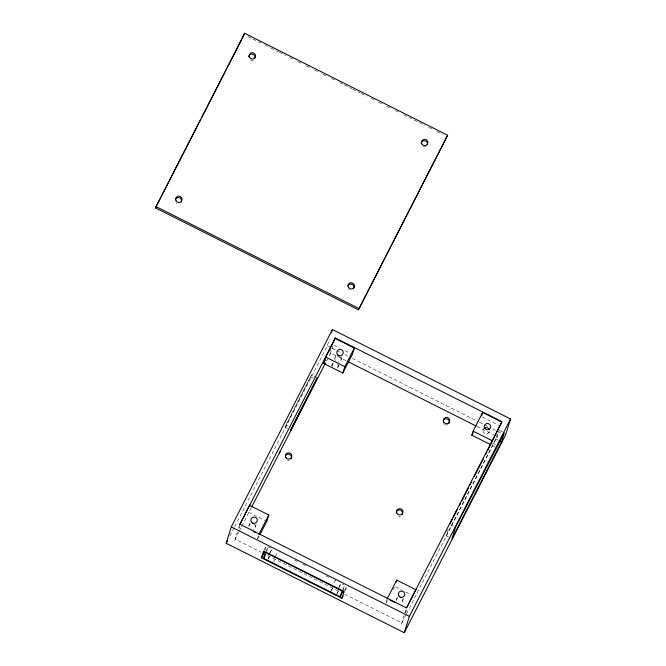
<?xml version="1.0" encoding="UTF-8"?>
<svg xmlns="http://www.w3.org/2000/svg" width="666" height="666" viewBox="0 0 666 666"><rect width="100%" height="100%" fill="white"/><g stroke="black" fill="none" stroke-linecap="round" stroke-linejoin="round"><path stroke-width="0.5" stroke-dasharray="3.33 2.5" d="M234.757 540.542L237.745 531.027M238.595 528.305L239.735 524.675M248.951 525.849L249.8 523.126M287.554 428.613L285.09 427.372L285.797 425.108L311.571 374.825L316.5 377.297M255.236 527.189L256.094 524.467M257.467 538.827L258.599 535.198M285.09 427.372L311.571 374.825M234.665 526.639L327.331 345.837L329.437 339.111M264.951 550.307L266.167 546.42M266.4 552.763L268.248 546.869L270.546 548.018M330.219 354.312L332.917 345.696M331.868 365.418L332.301 364.052M334.856 358.241L335.714 355.519M338.161 366.758L338.586 365.393M341.15 359.582L341.999 356.859M335.273 580.536L335.414 580.078L333.233 584.523M343.007 591.233L344.538 586.321M345.388 590.709L346.603 586.821M386.064 602.364L387.196 598.742M396.412 599.916L397.269 597.194M402.705 601.256L403.554 598.534M401.382 624.225L404.362 614.71M404.928 612.895L406.352 608.358M448.601 537.079L446.137 535.839L448.21 529.229M483.033 430.036L483.549 428.405M446.137 535.839L495.779 438.994L498.051 431.743M496.836 437.995L499.042 430.944M229.936 535.864L234.191 527.564M239.152 528.271L240.101 526.431M329.562 351.881L330.927 349.217M238.961 531.809L235.19 539.185L261.105 552.197M239.435 530.894L241.325 527.206M241.8 526.282L251.24 507.858M326.39 361.247L330.644 352.947L346.378 360.855M257.834 538.802L259.249 536.047M264.019 550.241L266.059 546.245M266.2 550.857L268.248 546.869M269.763 553.121L272.219 548.334M270.03 552.78L272.078 548.792M268.182 558.674L269.414 556.277M268.04 559.132L269.68 555.935M275.366 556.468L277.822 551.673M273.784 562.012L275.158 559.165M331.385 590.417L332.609 588.02M331.243 590.867L332.875 587.678M338.711 587.753L340.751 583.766M338.977 587.412L341.017 583.416L344.081 584.956M337.129 593.306L338.353 590.909M336.988 593.756L338.211 591.358M342.807 589.335L344.846 585.339M344.455 590.642L346.495 586.646M386.122 603.313L387.487 600.657M392.94 590.009L394.305 587.354M405.269 612.936L407.542 608.499M406.06 614.568L401.806 622.868L344.414 594.039M406.526 613.644L497.261 436.63M247.927 36.522L260.897 43.04M264.61 44.905L270.171 47.694M271.095 48.16L278.513 51.89M279.437 52.348L285.93 55.611M289.635 57.476L294.272 59.798M297.977 61.663L302.614 63.994M306.327 65.851L310.955 68.182M314.668 70.047L318.373 71.903M323.01 74.234L326.715 76.099M331.352 78.422L335.056 80.286M339.693 82.617L343.398 84.474M344.33 84.94L351.748 88.67M352.672 89.127L360.09 92.857M361.014 93.323L366.575 96.112M371.212 98.443L374.916 100.308M378.629 102.164L383.258 104.495M386.971 106.36L391.6 108.683M395.313 110.548L399.95 112.879M403.654 114.735L424.975 125.449M428.679 127.306L433.316 129.637M437.021 131.502L442.59 134.291M482.292 417.041L498.701 425.291M334.116 345.246L339.585 347.993M345.055 350.741L350.524 353.488M499.442 430.344L502.722 431.993M327.331 345.837L331.044 347.702M331.976 348.168L341.25 352.822M344.963 354.687L347.744 356.085M352.381 358.416L478.538 421.778M479.47 422.244L487.82 426.44M492.457 428.771L498.018 431.56M498.951 432.026L500.807 432.958M476.898 426.407L495.412 435.706M495.779 438.994L498.243 440.234M492.515 442.973L495.795 444.622M492.116 445.396L496.728 447.71M310.864 377.089L313.328 378.33M285.797 425.108L288.261 426.348M450.516 524.916L453.796 526.565M248.543 512.196L264.96 520.437M395.671 586.921L402.056 590.126M405.702 591.957L411.172 594.705M294.497 560.056L297.277 561.446M302.839 564.244L305.619 565.642M326.007 575.874L328.788 577.272M267.582 555.452L339.785 591.716M289.26 460.339A3.213 3.139 17.4 0 1 287.604 460.414M400.341 516.125A3.213 3.139 17.4 0 1 398.684 516.2M337.695 364.385A3.213 3.139 17.4 0 1 337.421 368.206M331.81 366.233A3.213 3.139 17.4 0 1 334.823 362.945M447.868 424.525A3.213 3.139 17.4 0 1 444.663 424.667M443.964 424.2A3.213 3.139 17.4 0 1 443.414 423.576M338.644 364.577A3.213 3.139 17.4 0 1 335.639 367.865M332.767 366.425A3.213 3.139 17.4 0 1 333.042 362.612M254.221 524.192A3.213 3.139 17.4 0 1 253.113 529.52M248.893 526.664A3.213 3.139 17.4 0 1 251.074 523.526M402.239 598.884A3.213 3.139 17.4 0 1 400.574 603.579M396.353 600.732A3.213 3.139 17.4 0 1 398.543 597.593M340.676 357.209A3.213 3.139 17.4 0 1 338.203 362.046M335.323 360.606A3.213 3.139 17.4 0 1 336.988 355.91M489.327 431.377A3.213 3.139 17.4 0 1 484.748 433.499A3.213 3.139 17.4 0 1 483.774 428.588M349.334 290.018A3.213 3.139 17.4 0 1 348.634 289.552M426.032 146.47A3.213 3.139 17.4 0 1 422.835 146.62M176.965 203.446A3.213 3.139 17.4 0 1 176.274 202.98M253.671 59.898A3.213 3.139 17.4 0 1 250.466 60.048"/><path stroke-width="1" d="M155.444 207.859L244.638 33.3L447.644 135.256L358.45 309.815L155.444 207.859L160.165 198.643M244.638 33.3L242.324 38.345M226.149 543.248L231.269 526.923L332.451 329.512L510.556 418.972L505.444 435.289L404.262 632.7L226.149 543.248L227.572 540.476M239.877 524.225L406.493 607.908L501.948 421.67L335.331 337.987L239.735 524.675L249.758 504.936M279.628 453.013L280.053 451.656M259.024 533.841L258.883 534.29L268.773 515.009L249.617 505.394M268.773 515.009L266.783 521.353L260.19 534.215M331.543 332.392L332.451 329.512M261.48 557.842L263.611 551.04L344.047 591.433L341.916 598.235L261.48 557.842L264.344 552.256M354.478 347.602L352.347 354.404L342.807 373.027L323.651 363.411L325.782 356.61M263.536 558.349L265.384 552.455L341.983 590.925L340.143 596.819L263.536 558.349L265.576 554.353M342.807 373.027L344.797 366.683L325.641 357.059L335.331 337.987M267.224 560.722L267.366 560.273M269.214 554.378L269.355 553.921M272.968 563.611L273.11 563.153M274.958 557.259L275.1 556.809M358.45 309.815L447.644 135.256M330.419 592.465L330.561 592.016M332.409 586.122L332.55 585.664M336.163 595.354L336.313 594.896M338.153 589.002L338.295 588.553M396.178 581.934L396.745 580.119L415.9 589.735L406.809 607.475M415.9 589.735L416.042 589.285M404.262 632.7L409.374 616.375L510.556 418.972M490.276 444.472L471.828 435.206L473.11 431.127L482.659 412.504L501.806 422.119L487.445 450.849M481.635 415.767L482.659 412.504M501.523 441.883L504.362 432.817L455.436 527.389L451.889 538.727L501.523 441.883L499.883 441.058M161.105 196.803L200.774 119.414M201.715 117.574L226.748 68.748M227.689 66.908L241.383 40.185M323.651 363.411L325.474 359.865M251.715 506.934L325.441 363.095M344.797 366.683L354.337 348.06L335.189 338.436M340.143 596.819L343.007 591.233M341.916 598.235L343.14 595.845M387.196 598.742L396.745 580.119M471.828 435.206L473.193 432.55M450.166 523.584L452.522 518.981M453.471 517.141L457.242 509.773M459.598 505.169L460.547 503.33M461.488 501.49L468.573 487.678M469.513 485.83L471.869 481.227M474.234 476.623L483.2 459.132M485.556 454.528L486.505 452.689M155.869 206.502L358.874 308.458M348.226 361.78L475.974 425.94M473.11 431.127L492.257 440.75M253.413 531.543L255.236 532.459M389.935 600.116L394.497 602.405M231.269 526.923L409.374 616.375M342.316 591.416L343.956 592.24M285.373 455.902A3.213 3.139 17.4 0 1 289.677 454.545A3.213 3.139 17.4 0 1 291.117 458.782M396.178 512.462A3.213 3.139 17.4 0 1 400.366 510.173A3.213 3.139 17.4 0 1 402.197 514.577M443.223 420.429A3.213 3.139 17.4 0 1 447.527 419.08A3.213 3.139 17.4 0 1 448.967 423.318M252.73 523.451A3.213 3.139 17.4 0 1 253.521 523.726M400.199 597.51A3.213 3.139 17.4 0 1 400.99 597.793M337.804 355.769A3.213 3.139 17.4 0 1 339.435 356.119M484.407 428.063A3.213 3.139 17.4 0 1 489.227 429.753M347.893 285.781A3.213 3.139 17.4 0 1 352.197 284.432A3.213 3.139 17.4 0 1 353.638 288.669M421.12 143.157A3.213 3.139 17.4 0 1 424.9 140.751A3.213 3.139 17.4 0 1 427.406 144.497M175.524 199.209A3.213 3.139 17.4 0 1 179.828 197.86A3.213 3.139 17.4 0 1 181.269 202.098M248.759 56.585A3.213 3.139 17.4 0 1 252.539 54.179A3.213 3.139 17.4 0 1 255.045 57.925M291.541 427.997L290.834 430.261L317.316 377.714L291.541 427.997M285.989 457.675A3.213 3.139 17.4 0 0 291.541 457.425A3.213 3.139 17.4 0 0 288.47 452.838A3.213 3.139 17.4 0 0 285.989 457.675M397.069 513.469A3.213 3.139 17.4 0 0 402.622 513.211A3.213 3.139 17.4 0 0 399.55 508.633A3.213 3.139 17.4 0 0 397.069 513.469M443.847 422.211A3.213 3.139 17.4 0 0 449.392 421.961A3.213 3.139 17.4 0 0 446.328 417.374A3.213 3.139 17.4 0 0 443.847 422.211M251.407 521.869A3.213 3.139 17.4 0 0 256.951 521.62A3.213 3.139 17.4 0 0 253.888 517.032A3.213 3.139 17.4 0 0 251.407 521.869M398.876 595.937A3.213 3.139 17.4 0 0 404.42 595.679A3.213 3.139 17.4 0 0 401.348 591.1A3.213 3.139 17.4 0 0 398.876 595.937M337.312 354.262A3.213 3.139 17.4 0 0 342.865 354.004A3.213 3.139 17.4 0 0 339.793 349.417A3.213 3.139 17.4 0 0 337.312 354.262M484.781 428.321A3.213 3.139 17.4 0 0 490.334 428.072A3.213 3.139 17.4 0 0 487.262 423.484A3.213 3.139 17.4 0 0 484.781 428.321M348.509 287.562A3.213 3.139 17.4 0 0 354.062 287.304A3.213 3.139 17.4 0 0 350.99 282.725A3.213 3.139 17.4 0 0 348.509 287.562M422.011 144.164A3.213 3.139 17.4 0 0 427.564 143.906A3.213 3.139 17.4 0 0 424.492 139.319A3.213 3.139 17.4 0 0 422.011 144.164M176.149 200.99A3.213 3.139 17.4 0 0 181.701 200.741A3.213 3.139 17.4 0 0 178.63 196.154A3.213 3.139 17.4 0 0 176.149 200.99M249.65 57.592A3.213 3.139 17.4 0 0 255.203 57.334A3.213 3.139 17.4 0 0 252.131 52.756A3.213 3.139 17.4 0 0 249.65 57.592"/></g></svg>
